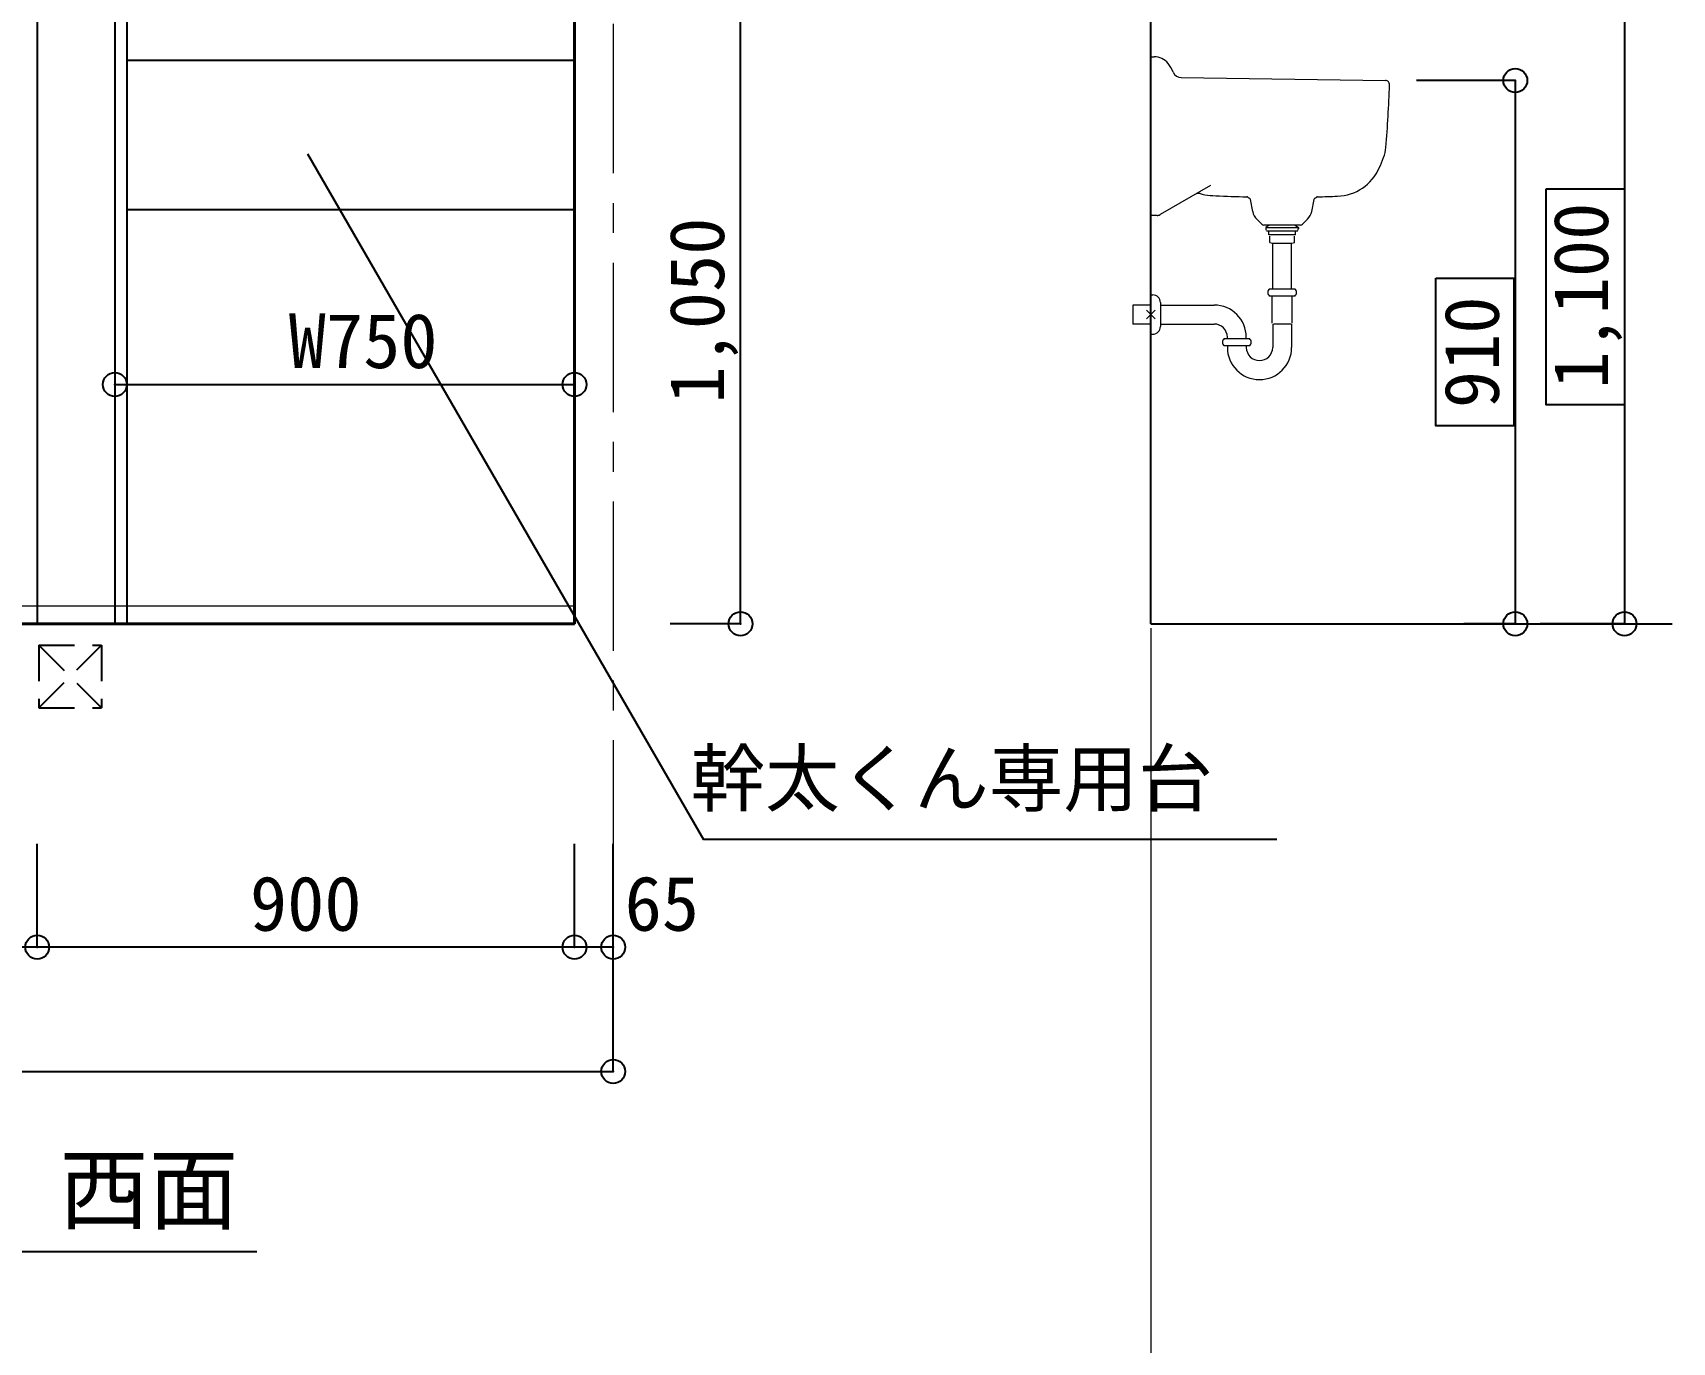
# Model space of a CAD drawing. Units: millimetres at full size, sheet at 1:50. Extents: x -31113 to 29332, y -20209 to 31249.
# Drawn here: x -6774 to -4027, y -2300 to -107 of the extents above; entities that cross this region are included whole.
import ezdxf
from ezdxf.enums import TextEntityAlignment as Align

# ---------------------------------------------------------------- set-up
doc = ezdxf.new("R2010")
doc.units = ezdxf.units.MM
doc.header["$LTSCALE"] = 50
doc.header["$PDMODE"] = 32
doc.header["$PDSIZE"] = 40
doc.linetypes.add('CHAIN1', pattern=[8, 5, -1, 1, -1])
doc.linetypes.add('DASHED1', pattern=[1.8, 1.2, -0.6])
for name, color, linetype, lineweight in [('B-1_通り芯・通り番号', 1, 'CHAIN1', 18), ('B-3_仕上線(黄)', 3, 'Continuous', 40), ('B-A_文字', 7, 'Continuous', 25), ('B-F_寸法・方位', 7, 'Continuous', 25)]:
    doc.layers.add(name, color=color, linetype=linetype, lineweight=lineweight)
doc.styles.add('ＭＳ ゴシック', font='')
doc.styles.get('ＭＳ ゴシック').set_extended_font_data('MS Gothic')

msp = doc.modelspace()

# ---------------------------------------------------------------- linework, layer by layer
at = {"layer": 'B-1_通り芯・通り番号'}
msp.add_line((-5801.22, 1908.04), (-5801.22, -1846.71), dxfattribs=at)
msp.add_line((-5801.22, 1908.04), (-5801.22, -1846.71), dxfattribs=at)
at = {"layer": 'B-3_仕上線(黄)'}
for p in [(-5866.22, 1303.29), (-8466.22, -1096.71)]:
    msp.add_line(p, (-5866.22, -1096.71), dxfattribs=at)
msp.add_lwpolyline([(-8466.22, 1303.29), (-5866.22, 1303.29), (-5866.22, -1066.71)], dxfattribs=at)
at = {"layer": 'B-A_文字'}
for p, q in [((-4900.42, -1096.71), (-4900.42, 203.29)), ((-6616.22, -66.71), (-6616.22, -1096.71)), ((-6616.22, -152.71), (-5866.22, -152.71)), ((-6313.4, -309.43), (-5650.19, -1458.14)), ((-6616.22, -402.71), (-5866.22, -402.71)), ((-8466.22, -1096.71), (-5866.22, -1096.71)), ((-4900.42, -1096.71), (-4026.92, -1096.71)), ((-4689.31, -1458.14), (-5650.19, -1458.14))]:
    msp.add_line(p, q, dxfattribs=at)
at = {"layer": 'B-A_文字', "lineweight": 18}
for p, q in [((-4900.42, -146.71), (-4895.09, -146.71)), ((-4900.42, -412.71), (-4900.42, -146.71)), ((-4849.46, -181.86), (-4507.36, -186.71)), ((-4800.42, -362.4), (-4885.1, -411.36)), ((-4729.83, -406.13), (-4733.65, -385.96)), ((-4627.2, -385.96), (-4631.02, -406.13)), ((-4890.11, -412.71), (-4900.42, -412.71)), ((-4722.3, -419.23), (-4714.66, -427.17)), ((-4649.79, -428.71), (-4711.06, -428.71)), ((-4702, -428.71), (-4707.92, -432.98)), ((-4707.92, -432.98), (-4707.92, -435.21)), ((-4707.92, -432.98), (-4652.92, -432.98)), ((-4707.42, -437.21), (-4707.42, -435.21)), ((-4706.42, -438.21), (-4654.42, -438.21)), ((-4702.92, -445.21), (-4702.92, -438.21)), ((-4658.84, -428.71), (-4652.92, -432.98)), ((-4657.92, -445.21), (-4657.92, -438.21)), ((-4653.42, -437.21), (-4653.42, -435.21)), ((-4652.92, -432.98), (-4652.92, -435.21)), ((-4638.05, -418.72), (-4646.18, -427.17)), ((-4657.92, -445.21), (-4702.92, -445.21)), ((-4700.92, -457.8), (-4700.92, -447.2)), ((-4696.72, -458.91), (-4664.12, -458.91)), ((-4696.3, -535.71), (-4696.3, -458.91)), ((-4664.55, -535.71), (-4664.55, -458.91)), ((-4659.92, -457.8), (-4659.92, -447.2)), ((-4900.42, -545.71), (-4897.42, -545.71)), ((-4900.42, -545.71), (-4900.42, -611.71)), ((-4701.71, -535.71), (-4659.13, -535.71)), ((-4659.13, -547.71), (-4701.71, -547.71)), ((-4697.22, -593.26), (-4697.22, -548.71)), ((-4663.62, -593.26), (-4663.62, -548.71)), ((-4930.42, -562.83), (-4930.42, -594.58)), ((-4900.42, -562.83), (-4930.42, -562.83)), ((-4907.49, -585.78), (-4893.35, -571.64)), ((-4893.35, -585.78), (-4907.49, -571.64)), ((-4884.42, -558.71), (-4884.42, -598.71)), ((-4884.42, -562.83), (-4794.42, -562.83)), ((-4900.42, -594.58), (-4930.42, -594.58)), ((-4884.42, -594.58), (-4794.42, -594.58)), ((-4696.3, -594.78), (-4696.3, -633.71)), ((-4694.93, -594.33), (-4665.11, -594.33)), ((-4664.55, -594.78), (-4664.55, -633.71)), ((-4900.42, -611.71), (-4897.42, -611.71)), ((-4777.71, -619.01), (-4735.13, -619.01)), ((-4735.13, -631.01), (-4777.71, -631.01)), ((-4772.3, -619.01), (-4772.3, -616.71)), ((-4772.3, -631.01), (-4772.3, -633.71)), ((-4740.55, -619.01), (-4740.55, -616.71)), ((-4740.55, -631.01), (-4740.55, -633.71))]:
    msp.add_line(p, q, dxfattribs=at)
at = {"layer": 'B-A_文字', "color": 1, "lineweight": 18}
msp.add_line((-8466.22, -1066.71), (-5866.22, -1066.71), dxfattribs=at)
at = {"layer": 'B-A_文字'}
for points in [[(-5866.22, -46.71), (-6636.22, -46.71), (-6636.22, -1096.71)], [(-6616.22, -1096.71), (-5866.22, -1096.71), (-5866.22, -46.71)]]:
    msp.add_lwpolyline(points, dxfattribs=at)
at = {"layer": 'B-A_文字', "color": 6}
for points in [[(-4237.96, -368.04), (-4106.91, -368.04), (-4106.91, -730), (-4237.96, -730)], [(-4423.1, -517.82), (-4292.05, -517.82), (-4292.05, -765.36), (-4423.1, -765.36)]]:
    msp.add_lwpolyline(points, close=True, dxfattribs=at)
at = {"layer": 'B-A_文字', "lineweight": 18}
msp.add_lwpolyline([(-4900.42, -1104), (-4900.42, -2451.46), (-4078.1, -2451.46)], dxfattribs=at)
for centre, radius, start, end in [((-4895.09, -176.71), 30, 38.23713, 90), ((-4918.65, -195.27), 60, 22.26202, 38.23713), ((-4849.24, -166.86), 15, 202.26202, 269.1882), ((-4507.46, -193.71), 7, 357.88757, 89.1882), ((-6998.77, -101.81), 2500, 355.48335, 357.88757), ((-4566.34, -293.96), 60, 338.67619, 355.48335), ((-4883.07, -170.32), 400, 335.98521, 338.67619), ((-4590.77, -300.55), 80, 272.11184, 335.98521), ((-4820.89, -385.79), 10, 73.67355, 120.03933), ((-4801.22, -318.61), 60, 253.67355, 261.30976), ((-4784.14, -206.91), 173, 261.30976, 267.45954), ((-4680.42, 2130.79), 2513, 267.45954, 268.65098), ((-4739.66, -384.51), 3, 51.17729, 88.65098), ((-4727.74, -369.71), 16, 231.17729, 242.24378), ((-4736.59, -386.52), 3, 10.71312, 62.24378), ((-4624.25, -386.52), 3, 117.75622, 169.28688), ((-4633.1, -369.71), 16, 297.75622, 308.82271), ((-4621.19, -384.51), 3, 91.34902, 128.82271), ((-4680.42, 2130.79), 2513, 271.34902, 272.11184), ((-4890.11, -402.71), 10, 270, 300.03933), ((-4707.23, -401.85), 23, 190.71312, 229.06185), ((-4653.61, -401.85), 23, 312.70359, 349.28688), ((-4711.06, -423.71), 5, 223.8767, 270), ((-4649.79, -423.71), 5, 270, 316.1233), ((-4693.76, -439.13), 20, 249.02856, 261.49463), ((-4667.08, -439.13), 20, 278.50537, 290.97144), ((-4897.42, -558.71), 13, 0, 90), ((-4696.42, -541.71), 8, 131.40961, 228.59039), ((-4664.42, -541.71), 8, 311.40961, 48.59039), ((-4794.42, -616.71), 53.88, 0, 90), ((-4897.42, -598.71), 13, 270, 0), ((-4794.42, -616.71), 22.12, 0, 90), ((-4772.42, -625.01), 8, 131.40961, 228.59039), ((-4740.42, -625.01), 8, 311.40961, 48.59039), ((-4718.42, -633.71), 53.88, 180, 0), ((-4718.42, -633.71), 22.12, 180, 0)]:
    msp.add_arc(centre, radius, start, end, dxfattribs=at)
at = {"layer": 'B-F_寸法・方位'}
for p, q in [((-6766.22, 183.29), (-6766.22, -1096.71)), ((-4106.88, 3.29), (-4106.88, -1096.71)), ((-5587.97, -1096.71), (-5587.97, -46.71)), ((-4289.81, -186.71), (-4455.22, -186.71)), ((-4289.81, -186.71), (-4289.81, -1096.71)), ((-6636.22, -695.9), (-5866.22, -695.9)), ((-5587.97, -1096.71), (-5706.02, -1096.71)), ((-4289.81, -1096.71), (-4375.94, -1096.71)), ((-4106.88, -1096.71), (-4248.38, -1096.71)), ((-6766.22, -1638.48), (-6766.22, -1465.51)), ((-5866.22, -1638.48), (-5866.22, -1465.51)), ((-5801.22, -1638.48), (-5801.22, -1465.51)), ((-5801.22, -1846.71), (-5801.22, -1596.71)), ((-5801.22, -1846.71), (-5801.22, -1596.71)), ((-6766.22, -1638.48), (-8466.22, -1638.48)), ((-5866.22, -1638.48), (-6766.22, -1638.48)), ((-5801.22, -1638.48), (-5866.22, -1638.48)), ((-8531.22, -1846.71), (-5801.22, -1846.71)), ((-8531.22, -1846.71), (-5801.22, -1846.71)), ((-7702.83, -2148.5), (-6398.37, -2148.5))]:
    msp.add_line(p, q, dxfattribs=at)
at = {"layer": 'B-F_寸法・方位', "linetype": 'DASHED1'}
for p, q in [((-6763.72, -1132.71), (-6763.72, -1237.71)), ((-6763.72, -1132.71), (-6658.72, -1132.71)), ((-6763.72, -1132.71), (-6658.72, -1237.71)), ((-6763.72, -1237.71), (-6658.72, -1132.71)), ((-6658.72, -1132.71), (-6658.72, -1237.71)), ((-6763.72, -1237.71), (-6658.72, -1237.71))]:
    msp.add_line(p, q, dxfattribs=at)
at = {"layer": 'B-F_寸法・方位'}
for p in [(-4289.81, -186.71), (-6636.22, -695.9), (-5866.22, -695.9), (-5587.97, -1096.71), (-4289.81, -1096.71), (-4106.88, -1096.71), (-6766.22, -1638.48), (-5866.22, -1638.48), (-5801.22, -1638.48), (-5801.22, -1846.71)]:
    msp.add_point(p, dxfattribs=at)

# ---------------------------------------------------------------- texts
at = {"layer": 'B-A_文字', "style": 'ＭＳ ゴシック'}
for s, height, p in [('幹太くん専用台', 91.64, (-5671.85, -1428.86)), ('脱衣ﾗﾝﾄﾞﾘｰ\u3000西面', 110, (-7629.65, -2132.52))]:
    msp.add_text(s, height=height, dxfattribs=at).set_placement(p, align=Align.BOTTOM_LEFT)
at = {"layer": 'B-F_寸法・方位', "style": 'ＭＳ ゴシック'}
for s, p in [('1,100', (-4106.88, -702.96)), ('1,050', (-5587.97, -727.96)), ('910', (-4289.81, -735.46))]:
    msp.add_text(s, height=91.64, rotation=90, dxfattribs=at).set_placement(p, align=Align.BOTTOM_LEFT)
for s, p in [('W750', (-6344.97, -695.9)), ('900', (-6409.97, -1638.48)), ('65', (-5782.14, -1638.48))]:
    msp.add_text(s, height=91.64, dxfattribs=at).set_placement(p, align=Align.BOTTOM_LEFT)

doc.saveas('drawing.dxf')
